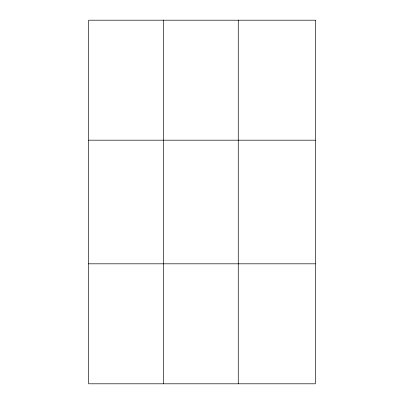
<?xml version="1.0" encoding="UTF-8"?>
<svg xmlns="http://www.w3.org/2000/svg" width="404" height="404" viewBox="0 0 404 404"><rect width="100%" height="100%" fill="white"/><g stroke="black" fill="none" stroke-linecap="round" stroke-linejoin="round"><path stroke-width="0.61" d="M163.469 383.8L163.469 20.2M238.264 383.8L238.264 20.2M88.673 140.188L315.327 140.188M88.673 263.812L315.327 263.812M315.327 20.2L315.327 383.8L88.673 383.8L88.673 20.2L315.327 20.2"/></g></svg>
